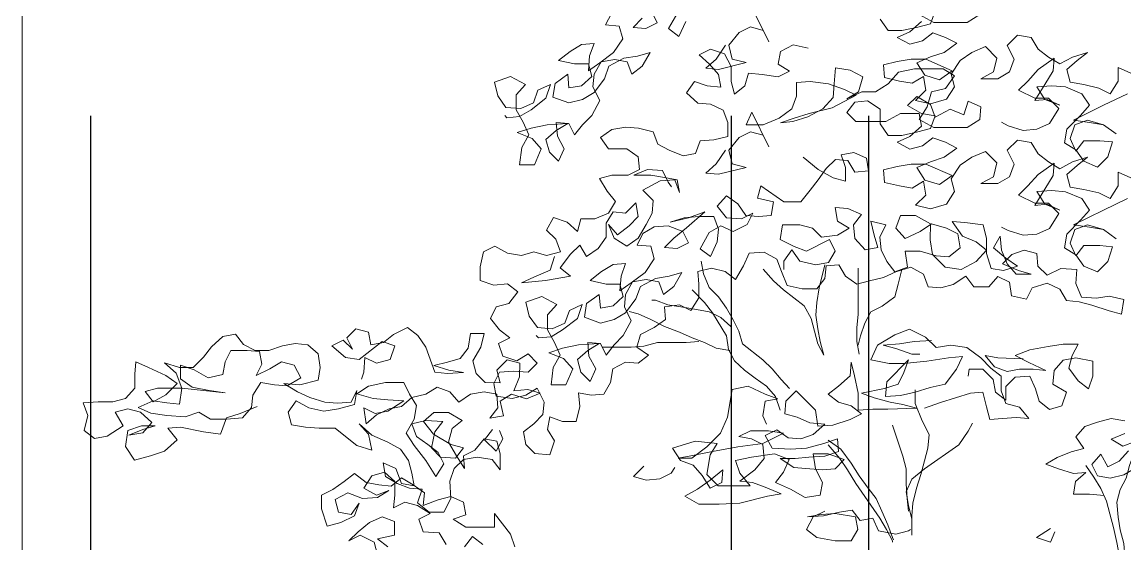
# Model space of a CAD drawing. Header units: metres. Extents: x -58 to 722, y -1100 to 345.
# Drawn here: x 23.255 to 24.459, y 120.796 to 121.366 of the extents above; entities that cross this region are included whole.
import ezdxf

# ---------------------------------------------------------------- set-up
doc = ezdxf.new("R2010")
doc.units = ezdxf.units.M
doc.header["$MEASUREMENT"] = 0
doc.linetypes.add('CENTER2', pattern=[1.125, 0.75, -0.125, 0.125, -0.125])
doc.linetypes.add('CENTERX2', pattern=[4, 2.5, -0.5, 0.5, -0.5])
doc.layers.add('FSR_ARQ_002MURO', color=150, linetype='Continuous', lineweight=30)
doc.layers.add('FSR_ARQ_006ARBOLES', color=74, linetype='Continuous', lineweight=0)
doc.layers.add('FSR_ARQ_016EJES', color=135, linetype='CENTER2')

msp = doc.modelspace()

# ---------------------------------------------------------------- linework, layer by layer
at = {"layer": 'FSR_ARQ_002MURO', "lineweight": 0}
msp.add_lwpolyline([(23.9547, 122.8388), (23.2547, 122.8388), (23.2547, 119.6388)], dxfattribs=at)
at = {"layer": 'FSR_ARQ_006ARBOLES'}
for points in [[(24.023, 121.341), (24.0129, 121.326), (24.0017, 121.316), (24.0154, 121.3147), (24.0455, 121.3222), (24.0304, 121.326), (24.0267, 121.341), (24.038, 121.3548), (24.0505, 121.361), (24.0643, 121.3572), (24.0705, 121.3447), (24.0518, 121.3823)], [(23.8984, 121.3757), (23.8921, 121.3632), (23.9071, 121.3619), (23.9109, 121.3481), (23.9008, 121.3331), (23.8858, 121.3219), (23.8733, 121.3131), (23.8746, 121.3294), (23.8796, 121.3431), (23.8658, 121.3419), (23.8533, 121.3344), (23.8408, 121.3244), (23.8583, 121.3206), (23.8733, 121.3206), (23.877, 121.3069), (23.8658, 121.2969), (23.852, 121.2944), (23.8508, 121.3094), (23.837, 121.2994), (23.8345, 121.2844), (23.852, 121.2781), (23.867, 121.2818), (23.8795, 121.2893), (23.8908, 121.3043), (23.8958, 121.3181), (23.9121, 121.3268), (23.9271, 121.3293), (23.9409, 121.3331), (23.9321, 121.3181), (23.9208, 121.3093), (23.9158, 121.3231), (23.9021, 121.3256), (23.8871, 121.3231), (23.8795, 121.3094), (23.8783, 121.2956), (23.8858, 121.2806), (23.877, 121.2643), (23.867, 121.2543), (23.8582, 121.2431), (23.852, 121.2556), (23.8382, 121.2568), (23.8394, 121.2418), (23.8469, 121.2281), (23.8407, 121.2143), (23.8307, 121.2243), (23.8269, 121.2381), (23.8382, 121.2481), (23.8507, 121.2556), (23.8282, 121.2543), (23.8107, 121.2506), (23.7957, 121.2456), (23.8119, 121.2393), (23.8219, 121.2281), (23.8144, 121.2106), (23.7981, 121.2106), (23.8006, 121.2293), (23.8082, 121.2431), (23.8019, 121.2569), (23.7944, 121.2706), (23.7944, 121.2869), (23.8045, 121.2982), (23.7882, 121.3069), (23.7707, 121.3007), (23.7744, 121.2857), (23.7832, 121.2732), (23.7994, 121.2719), (23.8132, 121.2781), (23.8182, 121.2919), (23.832, 121.2981), (23.827, 121.2831), (23.8107, 121.2706), (23.7982, 121.2631), (23.7844, 121.2619), (23.7819, 121.2644)], [(23.9322, 121.3706), (23.9221, 121.3606), (23.9359, 121.3594), (23.9484, 121.3656), (23.9422, 121.3781)], [(23.971, 121.3768), (23.9609, 121.3593), (23.9722, 121.3506), (23.9797, 121.3668)], [(24.252, 121.3783), (24.247, 121.3646), (24.2332, 121.3608), (24.2157, 121.3571), (24.2007, 121.3571), (24.1919, 121.3696)], [(24.2345, 121.3746), (24.2507, 121.3658), (24.287, 121.3658), (24.3008, 121.3745)], [(24.237, 121.3671), (24.2244, 121.3558), (24.2107, 121.3496), (24.2244, 121.3421), (24.2382, 121.3458), (24.2495, 121.3546), (24.2632, 121.3495), (24.2757, 121.3433), (24.2619, 121.3333), (24.2469, 121.3283), (24.2319, 121.322), (24.2407, 121.3083), (24.2569, 121.3033), (24.2707, 121.3132), (24.2419, 121.3258), (24.2257, 121.3258), (24.2106, 121.3233), (24.1956, 121.3196), (24.1969, 121.3058), (24.2131, 121.302), (24.2269, 121.2995), (24.2394, 121.307), (24.2419, 121.292), (24.2306, 121.2808), (24.2469, 121.277), (24.2644, 121.282), (24.2732, 121.2957), (24.2694, 121.3095), (24.2795, 121.3245), (24.292, 121.3333), (24.307, 121.3395), (24.3195, 121.327), (24.3157, 121.312), (24.302, 121.3045), (24.3207, 121.3044), (24.3333, 121.3119), (24.3383, 121.3257), (24.3308, 121.3407), (24.342, 121.352), (24.3571, 121.3495), (24.3646, 121.3369), (24.3758, 121.3282), (24.3883, 121.3206), (24.4021, 121.3281), (24.4184, 121.3331), (24.4071, 121.3244), (24.3958, 121.3144), (24.3996, 121.3006), (24.4146, 121.2981), (24.4308, 121.2943), (24.4433, 121.2881), (24.4521, 121.3018), (24.4521, 121.3168), (24.4659, 121.3106)], [(24.1132, 121.3378), (24.0969, 121.3416), (24.0831, 121.3341), (24.0806, 121.3203), (24.0931, 121.3128), (24.0806, 121.3066), (24.0631, 121.3091), (24.0481, 121.3104), (24.0443, 121.2966), (24.033, 121.2878), (24.0293, 121.3016), (24.0293, 121.3179), (24.0218, 121.3316), (24.0068, 121.3367), (23.9943, 121.3304), (24.0055, 121.3204), (24.0155, 121.3091), (24.018, 121.2954), (24.003, 121.2966), (23.9892, 121.3016), (23.9805, 121.2891), (23.993, 121.2779), (24.0067, 121.2766), (24.0205, 121.2703), (24.0255, 121.2566), (24.0255, 121.2415), (24.0105, 121.2378), (23.9954, 121.2366), (23.9904, 121.2228), (23.9767, 121.2203), (23.9616, 121.2266), (23.9491, 121.2329), (23.9441, 121.2466), (23.9279, 121.2504), (23.9141, 121.2517), (23.8991, 121.2492), (23.8866, 121.2404), (23.8953, 121.2279), (23.9153, 121.2279), (23.9278, 121.2191), (23.9291, 121.2053), (23.9166, 121.1991), (23.899, 121.1991), (23.8853, 121.1954), (23.894, 121.1816), (23.9028, 121.1703), (23.8953, 121.1578), (23.8802, 121.1516), (23.8652, 121.1516), (23.8615, 121.1378), (23.8502, 121.1479), (23.8352, 121.1529), (23.8277, 121.1391), (23.8377, 121.1291), (23.8427, 121.1153), (23.8276, 121.1116), (23.8139, 121.1154), (23.8001, 121.1116), (23.7851, 121.1141), (23.7713, 121.1217), (23.7588, 121.1154), (23.7551, 121.0991), (23.755, 121.0841), (23.7701, 121.0791), (23.7851, 121.0804), (23.7963, 121.0716), (23.7863, 121.0591), (23.7725, 121.0553), (23.7663, 121.0428), (23.7763, 121.0303), (23.7875, 121.0215), (23.775, 121.0153), (23.78, 121.0015), (23.795, 120.9965), (23.8075, 121.004), (23.8175, 120.994), (23.8075, 120.984), (23.7912, 120.9852), (23.7762, 120.984), (23.77, 120.9715), (23.7724, 120.9577), (23.79, 120.9552), (23.805, 120.959), (23.8175, 120.9665), (23.825, 120.9514), (23.8237, 120.9377), (23.8137, 120.9277), (23.8024, 120.9189), (23.8049, 120.9051), (23.8149, 120.8951), (23.8312, 120.8939), (23.8362, 120.9089), (23.8287, 120.9214), (23.8312, 120.9352), (23.845, 120.9301), (23.86, 120.9301), (23.8638, 120.9464), (23.8625, 120.9614), (23.8763, 120.9589), (23.8901, 120.9601), (23.8976, 120.9726), (23.9001, 120.9876), (23.9139, 120.9951), (23.9276, 120.9939), (23.9389, 121.0026), (23.9264, 121.0114), (23.9302, 121.0252), (23.9452, 121.0327), (23.9577, 121.0414), (23.9565, 121.0552), (23.9727, 121.0577), (23.9853, 121.0514), (23.994, 121.0651), (23.994, 121.0802), (23.9928, 121.0939), (24.0078, 121.0977), (24.0228, 121.0939), (24.0341, 121.0851), (24.0429, 121.1001), (24.0491, 121.1139), (24.0654, 121.1151), (24.0792, 121.1076), (24.0841, 121.0938), (24.0904, 121.0788), (24.1067, 121.0751), (24.1229, 121.075), (24.1317, 121.0863), (24.133, 121.1001), (24.1467, 121.1013), (24.1542, 121.0888), (24.1667, 121.08), (24.1805, 121.0837), (24.1955, 121.0875), (24.2093, 121.0937), (24.2255, 121.0987), (24.2393, 121.0912), (24.2443, 121.0774), (24.2581, 121.0762), (24.2718, 121.0799), (24.2856, 121.0887), (24.2944, 121.0774), (24.3106, 121.0774), (24.3206, 121.0886), (24.3331, 121.0824), (24.3356, 121.0673), (24.3519, 121.0636), (24.3582, 121.0761), (24.3744, 121.0811), (24.3882, 121.0748), (24.3957, 121.0623), (24.4095, 121.061), (24.4232, 121.0572), (24.442, 121.051), (24.4557, 121.0472), (24.4583, 121.0635), (24.442, 121.0672), (24.4282, 121.0647), (24.412, 121.066), (24.4057, 121.081), (24.407, 121.096), (24.3895, 121.0973), (24.3744, 121.0898), (24.3644, 121.0998), (24.3632, 121.1136), (24.3494, 121.1174), (24.3357, 121.1124), (24.3257, 121.1024), (24.3432, 121.0949), (24.3569, 121.0911), (24.3407, 121.0911), (24.3307, 121.1024), (24.3244, 121.1174), (24.3232, 121.1324), (24.3157, 121.1199), (24.3294, 121.1086), (24.3419, 121.0999), (24.3269, 121.0949), (24.3131, 121.0974), (24.3081, 121.1137), (24.3082, 121.1299), (24.3044, 121.1449), (24.2844, 121.1475), (24.2706, 121.1487), (24.2819, 121.1325), (24.2969, 121.1262), (24.3082, 121.1174), (24.2969, 121.1049), (24.2806, 121.0962), (24.2631, 121.0987), (24.2493, 121.1125), (24.2468, 121.1287), (24.2469, 121.1462), (24.2306, 121.155), (24.2143, 121.155), (24.2093, 121.1413), (24.2193, 121.13), (24.2356, 121.1375), (24.2481, 121.1462), (24.2644, 121.1412), (24.2769, 121.135), (24.2794, 121.1199), (24.2669, 121.1099), (24.2531, 121.1112), (24.2356, 121.1162), (24.2193, 121.1162), (24.2218, 121.0987), (24.208, 121.0937), (24.1993, 121.105), (24.193, 121.1175), (24.1918, 121.1313), (24.1981, 121.145), (24.1818, 121.1488), (24.1855, 121.1338), (24.1893, 121.12), (24.1755, 121.1175), (24.1643, 121.1301), (24.163, 121.1451), (24.1718, 121.1563), (24.1568, 121.1626), (24.143, 121.1639), (24.1455, 121.1488), (24.158, 121.1413), (24.1455, 121.1338), (24.128, 121.1313), (24.118, 121.1414), (24.1042, 121.1451), (24.0854, 121.1451), (24.0829, 121.1289), (24.0979, 121.1214), (24.1117, 121.1163), (24.1367, 121.1288), (24.143, 121.1163), (24.1355, 121.1038), (24.1217, 121.1013), (24.1042, 121.1051), (24.0954, 121.1176), (24.0867, 121.1051), (24.0867, 121.0963)], [(24.4621, 121.288), (24.4358, 121.2756), (24.4033, 121.2593), (24.4208, 121.2568), (24.4358, 121.2543), (24.4496, 121.2443), (24.4358, 121.2543), (24.4183, 121.2593), (24.4045, 121.2543), (24.3995, 121.2393), (24.4057, 121.2255), (24.4145, 121.2368), (24.432, 121.2368), (24.4458, 121.2355), (24.4408, 121.2192), (24.4295, 121.208), (24.4145, 121.2143), (24.4058, 121.2268), (24.3932, 121.2343), (24.3958, 121.2493), (24.4108, 121.2643), (24.4208, 121.2756), (24.4121, 121.2881), (24.3946, 121.2956), (24.3795, 121.2969), (24.3633, 121.2956), (24.372, 121.2819), (24.3883, 121.2756), (24.3745, 121.2819), (24.3608, 121.2806), (24.372, 121.2981), (24.3808, 121.3131), (24.3821, 121.3269), (24.3645, 121.3144), (24.3533, 121.3019), (24.3432, 121.2919), (24.3608, 121.2831), (24.3758, 121.2831), (24.387, 121.2718), (24.377, 121.2556), (24.3632, 121.2493), (24.3482, 121.2481), (24.3319, 121.2531), (24.3244, 121.2569)], [(24.023, 121.2265), (24.0129, 121.2115), (24.0017, 121.2015), (24.0154, 121.2003), (24.0455, 121.2077), (24.0304, 121.2115), (24.0267, 121.2265), (24.038, 121.2403), (24.0505, 121.2465), (24.0643, 121.2428), (24.0705, 121.2302), (24.0518, 121.2678), (24.0455, 121.254), (24.0643, 121.254), (24.0818, 121.2615), (24.0956, 121.2715), (24.1006, 121.2853), (24.1006, 121.3003), (24.1156, 121.3015), (24.1356, 121.299), (24.1532, 121.2927), (24.1657, 121.2865), (24.1394, 121.2727), (24.1143, 121.2665), (24.0981, 121.2615), (24.083, 121.2565), (24.0968, 121.2578), (24.1131, 121.2627), (24.1294, 121.2715), (24.1406, 121.284), (24.1419, 121.299), (24.1432, 121.3165), (24.1594, 121.314), (24.1732, 121.3065), (24.1682, 121.2902), (24.1556, 121.2827), (24.1719, 121.2902), (24.1869, 121.2902), (24.2007, 121.2989), (24.212, 121.3115), (24.2295, 121.3152), (24.2608, 121.3152), (24.2733, 121.3076), (24.2633, 121.2939), (24.2482, 121.2901), (24.2432, 121.2739), (24.2345, 121.2601), (24.2507, 121.2514), (24.287, 121.2513), (24.3008, 121.2601), (24.302, 121.2738), (24.2883, 121.2801), (24.2833, 121.2651), (24.2683, 121.2714), (24.252, 121.2626), (24.247, 121.2764), (24.232, 121.2852), (24.222, 121.2752), (24.237, 121.2664), (24.252, 121.2639), (24.247, 121.2501), (24.2332, 121.2464), (24.2157, 121.2426), (24.2007, 121.2426), (24.1919, 121.2552), (24.1919, 121.2714), (24.1782, 121.2802), (24.1644, 121.279), (24.1556, 121.2677), (24.1656, 121.2577), (24.1982, 121.2577), (24.2144, 121.2664), (24.2345, 121.2664), (24.237, 121.2526), (24.2244, 121.2414), (24.2107, 121.2351), (24.2244, 121.2276), (24.2382, 121.2313), (24.2495, 121.2401), (24.2632, 121.2351), (24.2757, 121.2288), (24.2619, 121.2188), (24.2469, 121.2138), (24.2319, 121.2076), (24.2407, 121.1938), (24.2569, 121.1888), (24.2707, 121.1988), (24.2419, 121.2113), (24.2257, 121.2113), (24.2106, 121.2088), (24.1956, 121.2051), (24.1969, 121.1913), (24.2131, 121.1876), (24.2269, 121.1851), (24.2394, 121.1926), (24.2419, 121.1775), (24.2306, 121.1663), (24.2469, 121.1625), (24.2644, 121.1675), (24.2732, 121.1813), (24.2694, 121.195), (24.2795, 121.21), (24.292, 121.2188), (24.307, 121.225), (24.3195, 121.2125), (24.3157, 121.1975), (24.302, 121.19), (24.3207, 121.19), (24.3333, 121.1975), (24.3383, 121.2112), (24.3308, 121.2263), (24.342, 121.2375), (24.3571, 121.235), (24.3646, 121.2225), (24.3758, 121.2137), (24.3883, 121.2062), (24.4021, 121.2137), (24.4184, 121.2187), (24.4071, 121.2099), (24.3958, 121.1999), (24.3996, 121.1861), (24.4146, 121.1836), (24.4308, 121.1799), (24.4433, 121.1736), (24.4521, 121.1874), (24.4521, 121.2024), (24.4659, 121.1961)], [(24.108, 121.2189), (24.1243, 121.2052), (24.1405, 121.1964), (24.1543, 121.1926), (24.1543, 121.2076), (24.1493, 121.2214), (24.1631, 121.2239), (24.1769, 121.2176), (24.1793, 121.2039), (24.1643, 121.2026), (24.1568, 121.2152), (24.1431, 121.2164), (24.1331, 121.2064), (24.1243, 121.1939), (24.1155, 121.1827), (24.1055, 121.1702), (24.0867, 121.1702), (24.0617, 121.1877), (24.0579, 121.1739), (24.0755, 121.1702), (24.0729, 121.1552), (24.0592, 121.1539), (24.0454, 121.1552), (24.0367, 121.1677), (24.0242, 121.1765), (24.0141, 121.1652), (24.0241, 121.1527), (24.0404, 121.1514), (24.0529, 121.1577), (24.0467, 121.1452), (24.0316, 121.1377), (24.0179, 121.144), (24.0054, 121.1365), (23.9953, 121.1189), (24.0066, 121.1102), (24.0141, 121.1264), (24.0154, 121.1402), (24.0104, 121.154), (23.9941, 121.154), (23.9778, 121.1527), (23.9628, 121.1478), (23.9828, 121.1527), (24.0004, 121.159), (23.9803, 121.1415), (23.9666, 121.1302), (23.9565, 121.1202), (23.9703, 121.119), (23.9828, 121.1252), (23.9766, 121.1377), (23.9603, 121.144), (23.9453, 121.1428), (23.9328, 121.1353), (23.9265, 121.1228), (23.9415, 121.1215), (23.9453, 121.1077), (23.9352, 121.0927), (23.9202, 121.0815), (23.9077, 121.0727), (23.909, 121.089), (23.914, 121.1028), (23.9002, 121.1015), (23.8877, 121.094), (23.8752, 121.084), (23.8927, 121.0803), (23.9077, 121.0802), (23.9114, 121.0665), (23.9002, 121.0565), (23.8864, 121.054), (23.8852, 121.069), (23.8714, 121.059), (23.8689, 121.044), (23.8864, 121.0377), (23.9014, 121.0415), (23.9139, 121.0489), (23.9252, 121.064), (23.9302, 121.0777), (23.9465, 121.0865), (23.9615, 121.0889), (23.9753, 121.0927), (23.9665, 121.0777), (23.9552, 121.0689), (23.9502, 121.0827), (23.9365, 121.0852), (23.9215, 121.0827), (23.9139, 121.069), (23.9127, 121.0552), (23.9202, 121.0402), (23.9114, 121.0239), (23.9014, 121.0139), (23.8926, 121.0027), (23.8864, 121.0152), (23.8726, 121.0165), (23.8738, 121.0014), (23.8813, 120.9877), (23.8751, 120.9739), (23.8651, 120.9839), (23.8613, 120.9977), (23.8726, 121.0077), (23.8851, 121.0152), (23.8626, 121.014), (23.8451, 121.0102), (23.8301, 121.0052), (23.8463, 120.999), (23.8563, 120.9877), (23.8488, 120.9702), (23.8325, 120.9702), (23.835, 120.989), (23.8426, 121.0027), (23.8363, 121.0165), (23.8288, 121.0303), (23.8288, 121.0465), (23.8389, 121.0578), (23.8226, 121.0666), (23.8051, 121.0603), (23.8088, 121.0453), (23.8176, 121.0328), (23.8338, 121.0315), (23.8476, 121.0377), (23.8526, 121.0515), (23.8664, 121.0578), (23.8614, 121.0427), (23.8451, 121.0302), (23.8326, 121.0227), (23.8188, 121.0215), (23.8163, 121.024)], [(24.4621, 121.1736), (24.4358, 121.1611), (24.4033, 121.1449), (24.4208, 121.1423), (24.4358, 121.1398), (24.4496, 121.1298), (24.4358, 121.1398), (24.4183, 121.1448), (24.4045, 121.1398), (24.3995, 121.1248), (24.4057, 121.1111), (24.4145, 121.1223), (24.432, 121.1223), (24.4458, 121.121), (24.4408, 121.1048), (24.4295, 121.0935), (24.4145, 121.0998), (24.4058, 121.1123), (24.3932, 121.1198), (24.3958, 121.1348), (24.4108, 121.1499), (24.4208, 121.1611), (24.4121, 121.1736), (24.3946, 121.1811), (24.3795, 121.1824), (24.3633, 121.1812), (24.372, 121.1674), (24.3883, 121.1611), (24.3745, 121.1674), (24.3608, 121.1662), (24.372, 121.1837), (24.3808, 121.1987), (24.3821, 121.2124), (24.3645, 121.1999), (24.3533, 121.1874), (24.3432, 121.1774), (24.3608, 121.1687), (24.3758, 121.1687), (24.387, 121.1574), (24.377, 121.1411), (24.3632, 121.1349), (24.3482, 121.1336), (24.3319, 121.1387), (24.3244, 121.1424)], [(23.8364, 121.1103), (23.8314, 121.0953), (23.8139, 121.0878), (23.8001, 121.0816), (23.8264, 121.0841), (23.8539, 121.089), (23.8426, 121.0978), (23.8539, 121.1128), (23.8639, 121.1228), (23.8714, 121.1103), (23.884, 121.1191), (23.8927, 121.1316), (23.8927, 121.1466), (23.9003, 121.1591), (23.914, 121.1578), (23.9253, 121.1691), (23.9278, 121.154), (23.9178, 121.144), (23.9052, 121.134), (23.8952, 121.1453), (23.9015, 121.1303), (23.9152, 121.1215), (23.9278, 121.1303), (23.9365, 121.1453), (23.9428, 121.1578), (23.9441, 121.1716), (23.9328, 121.1828), (23.9516, 121.1928), (23.9679, 121.1941), (23.9729, 121.1803), (23.9704, 121.194), (23.9566, 121.1966), (23.9416, 121.1991), (23.9228, 121.1991), (23.9378, 121.2053), (23.9541, 121.2041), (23.9604, 121.1916), (23.9641, 121.1865)], [(23.5117, 120.9465), (23.4929, 120.939), (23.4779, 120.934), (23.4716, 120.9165), (23.4528, 120.919), (23.4278, 120.9241), (23.414, 120.9228), (23.424, 120.9103), (23.4103, 120.8978), (23.3952, 120.8928), (23.3777, 120.8878), (23.3677, 120.9028), (23.3702, 120.9204), (23.3853, 120.9254), (23.4003, 120.9253), (23.3865, 120.9216), (23.3715, 120.9154), (23.3865, 120.9178), (23.3965, 120.9291), (23.384, 120.9404), (23.3703, 120.9441), (23.3565, 120.9404), (23.3652, 120.9254), (23.3477, 120.9141), (23.334, 120.9116), (23.3227, 120.9204), (23.3265, 120.9367), (23.3215, 120.9504), (23.3377, 120.9517), (23.354, 120.9517), (23.3678, 120.9554), (23.3778, 120.9667), (23.3778, 120.9817), (23.3791, 120.9954), (23.3928, 120.9892), (23.4116, 120.9804), (23.4241, 120.9716), (23.4116, 120.9591), (23.3978, 120.9516), (23.3891, 120.9629), (23.4028, 120.9666), (23.4291, 120.9666), (23.4766, 120.9616), (23.4591, 120.9641), (23.4404, 120.9678), (23.4279, 120.9766), (23.4279, 120.9916), (23.4429, 120.9866), (23.4579, 120.9778), (23.4742, 120.9816), (23.4767, 120.9953), (23.4829, 121.0078), (23.5005, 121.0078), (23.5142, 121.0066), (23.5167, 120.9928), (23.5104, 120.9803), (23.5255, 120.9878), (23.538, 120.9953), (23.5518, 120.9915), (23.5592, 120.9777), (23.5442, 120.969), (23.5305, 120.9703), (23.5154, 120.9728), (23.5067, 120.959), (23.5054, 120.9453), (23.4954, 120.934), (23.4779, 120.9328), (23.4604, 120.9328), (23.4478, 120.9403), (23.4328, 120.9353), (23.4128, 120.9366), (23.3953, 120.9391), (23.3815, 120.9454), (23.3978, 120.9529), (23.4128, 120.9504), (23.4266, 120.9491), (23.4291, 120.9666), (23.4229, 120.9829), (23.4104, 120.9942), (23.4266, 120.9891), (23.4416, 120.9891), (23.4529, 121.0004), (23.4617, 121.0116), (23.4742, 121.0229), (23.488, 121.0254), (23.4967, 121.0141), (23.5092, 121.0078), (23.5242, 121.0078), (23.5393, 121.0128), (23.553, 121.0153), (23.5668, 121.014), (23.578, 121.004), (23.5805, 120.989), (23.578, 120.9752), (23.558, 120.9702), (23.5405, 120.9715), (23.5555, 120.9627), (23.5692, 120.9565), (23.5855, 120.9514), (23.5993, 120.9502), (23.6143, 120.9514), (23.6205, 120.9639), (23.618, 120.9489), (23.6005, 120.9439), (23.5842, 120.9414), (23.568, 120.9452), (23.5542, 120.9527), (23.5454, 120.9402), (23.5492, 120.9265), (23.5642, 120.9239), (23.5792, 120.9227), (23.5967, 120.9227), (23.608, 120.9139), (23.6205, 120.9039), (23.6368, 120.8988), (23.633, 120.9164), (23.623, 120.9276), (23.6368, 120.9151), (23.6543, 120.9076), (23.668, 120.9001), (23.6768, 120.8875), (23.6805, 120.8738), (23.683, 120.86), (23.6693, 120.8625), (23.663, 120.8788), (23.6493, 120.8851), (23.6517, 120.8701), (23.6643, 120.8625), (23.678, 120.8575), (23.6918, 120.8562), (23.6868, 120.8412), (23.6993, 120.8312), (23.7155, 120.8312), (23.723, 120.8462), (23.7218, 120.865), (23.7268, 120.8787), (23.7369, 120.8887), (23.7519, 120.8912), (23.7681, 120.8887), (23.7769, 120.8774), (23.7769, 120.895), (23.7732, 120.9087), (23.7594, 120.9112), (23.7494, 120.8987), (23.7369, 120.8925), (23.7381, 120.8787), (23.7293, 120.8925), (23.7206, 120.9075), (23.7244, 120.9225), (23.7356, 120.9313), (23.7206, 120.9401), (23.7044, 120.9401), (23.6931, 120.9301), (23.7043, 120.9163), (23.7231, 120.905), (23.7369, 120.9013), (23.7281, 120.89), (23.7118, 120.8913), (23.7018, 120.9013), (23.7056, 120.9188), (23.7144, 120.9301), (23.6956, 120.9313), (23.6806, 120.9276), (23.6856, 120.9138), (23.6981, 120.905), (23.7093, 120.8963), (23.7156, 120.8838), (23.7068, 120.87), (23.6956, 120.8875), (23.6831, 120.9038), (23.6743, 120.9176), (23.6831, 120.9326), (23.6856, 120.9476), (23.6781, 120.9601), (23.6719, 120.9726), (23.6518, 120.9727), (23.6331, 120.9689), (23.6205, 120.9602), (23.6381, 120.9552), (23.6543, 120.9539), (23.6718, 120.9526), (23.6543, 120.9414), (23.6405, 120.9389), (23.628, 120.9452), (23.6305, 120.9276), (23.6418, 120.9376), (23.6556, 120.9439), (23.6693, 120.9464), (23.6806, 120.9564), (23.6956, 120.9601), (23.7081, 120.9676), (23.7219, 120.9626), (23.7319, 120.9513), (23.7444, 120.9601), (23.7594, 120.9625), (23.7732, 120.96), (23.7744, 120.945), (23.7657, 120.9338), (23.7807, 120.9363), (23.777, 120.9525), (23.7895, 120.96), (23.8057, 120.955), (23.8208, 120.9612), (23.807, 120.965), (23.792, 120.9638), (23.7982, 120.9788), (23.7983, 120.9938), (23.7845, 120.9976), (23.7732, 120.9863), (23.777, 120.9725), (23.7607, 120.9726), (23.7507, 120.9826), (23.747, 120.9963), (23.7557, 121.0114), (23.7595, 121.0264), (23.7445, 121.0264), (23.742, 121.0101), (23.7332, 120.9989), (23.7194, 120.9951), (23.7044, 120.9914), (23.7207, 120.9864), (23.7369, 120.9838), (23.7194, 120.9826), (23.7057, 120.9839), (23.6957, 121.0114), (23.6869, 121.0239), (23.6757, 121.0327), (23.6606, 121.0252), (23.6494, 121.0165), (23.6356, 121.014), (23.6331, 121.0277), (23.6194, 121.0315), (23.6093, 121.0215), (23.6156, 121.009), (23.6056, 121.019), (23.5931, 121.0128), (23.6081, 121.0002), (23.6231, 120.9977), (23.6481, 121.0177), (23.6619, 121.0127), (23.6569, 120.9977), (23.6418, 120.9939), (23.6293, 121.0002), (23.6281, 120.9839), (23.6256, 120.9764)], [(24.2404, 120.9448), (24.2579, 120.951), (24.2905, 120.961), (24.3043, 120.9623), (24.308, 120.946), (24.3117, 120.9322), (24.3255, 120.9335), (24.3405, 120.9347), (24.3543, 120.9334), (24.3443, 120.9459), (24.3293, 120.9497), (24.3243, 120.9635), (24.3243, 120.9798), (24.313, 120.9885), (24.3018, 120.9998), (24.2868, 121.0111), (24.2693, 121.0136), (24.253, 121.0111), (24.2417, 121.0224), (24.2242, 121.0311), (24.208, 121.0249), (24.1892, 121.0137), (24.1817, 120.9974), (24.2017, 120.9936), (24.2179, 120.9936), (24.243, 120.9961), (24.2668, 120.9998), (24.2818, 121.0011), (24.2755, 120.9873), (24.263, 120.971), (24.2467, 120.9673), (24.2304, 120.9623), (24.2142, 120.9586), (24.1979, 120.9573), (24.1992, 120.9736), (24.223, 120.9974), (24.2179, 120.9836), (24.2117, 120.9711), (24.1966, 120.9661), (24.1716, 120.9611), (24.1854, 120.9561), (24.2029, 120.9511), (24.2167, 120.9486), (24.2317, 120.9448), (24.2004, 120.9436), (24.1841, 120.9436), (24.1678, 120.9424), (24.1679, 120.9611), (24.1641, 120.9799), (24.1604, 120.9949), (24.1591, 120.9799), (24.1466, 120.9687), (24.1353, 120.9599), (24.1466, 120.9511), (24.1603, 120.9474), (24.1716, 120.9386), (24.1591, 120.9324), (24.1403, 120.9261), (24.124, 120.9249), (24.1215, 120.9424), (24.1003, 120.9637), (24.089, 120.9524), (24.0878, 120.9387), (24.1015, 120.9349), (24.1153, 120.9286), (24.1315, 120.9274), (24.119, 120.9161), (24.1053, 120.9111), (24.0915, 120.9124), (24.079, 120.9212), (24.0665, 120.9149), (24.074, 120.9011), (24.094, 120.8999), (24.1115, 120.9011), (24.1303, 120.9061), (24.1453, 120.9111), (24.1465, 120.8973), (24.1315, 120.8923), (24.114, 120.8911), (24.099, 120.8899), (24.0827, 120.8899), (24.0977, 120.8799), (24.1152, 120.8786), (24.129, 120.8773), (24.1428, 120.8786), (24.1528, 120.8886), (24.1353, 120.8948), (24.119, 120.8949), (24.1215, 120.8786), (24.129, 120.8636), (24.1265, 120.8498), (24.1102, 120.8473), (24.0939, 120.8561), (24.0777, 120.8636), (24.0864, 120.8749), (24.0927, 120.8886), (24.0765, 120.8949), (24.0514, 120.8912), (24.0339, 120.8874), (24.0389, 120.8737), (24.0501, 120.8599), (24.0151, 120.8599), (24.0026, 120.8724), (24.0064, 120.8937), (24.0139, 120.9062), (23.9901, 120.9087), (23.9651, 120.9012), (23.9738, 120.8875), (23.9876, 120.8825), (23.9976, 120.8712), (24.0063, 120.8574), (24.0189, 120.8637), (24.0201, 120.8774), (24.0064, 120.8662), (23.9926, 120.8562), (23.9788, 120.8487), (23.9938, 120.8399), (24.0163, 120.8399), (24.0389, 120.8411), (24.0689, 120.8486), (24.0839, 120.8511), (24.0664, 120.8586), (24.0527, 120.8636), (24.0389, 120.8649), (24.0552, 120.8774), (24.0652, 120.8899), (24.064, 120.9049), (24.0514, 120.9112), (24.0377, 120.9137), (24.0502, 120.9199), (24.0702, 120.9199), (24.0865, 120.9174), (24.064, 120.9062), (24.0364, 120.9024), (24.0089, 120.8975), (23.9851, 120.8925), (23.9713, 120.89), (23.9864, 120.89), (24.0026, 120.9025), (24.0177, 120.9175), (24.0252, 120.935), (24.0302, 120.965), (24.0477, 120.9687), (24.0665, 120.96), (24.0803, 120.9549), (24.0665, 120.9525), (24.064, 120.9362), (24.0677, 120.9274)], [(24.248, 121.0186), (24.2292, 121.0174), (24.213, 121.0149), (24.1954, 121.0137), (24.2092, 121.0099), (24.2267, 121.0036), (24.2355, 121.0036)], [(23.994, 121.0176), (23.9802, 121.0164), (23.9489, 121.0164), (23.9339, 121.0126), (23.9202, 121.0114), (23.8889, 121.0114)], [(24.3481, 120.9985), (24.3206, 120.9998), (24.3068, 121.0023), (24.3168, 120.9898), (24.3306, 120.9848), (24.3443, 120.9872), (24.3593, 120.9872), (24.3731, 120.986), (24.3543, 120.9947), (24.3393, 121.0023), (24.3556, 121.0085), (24.3756, 121.0122), (24.3919, 121.0147), (24.4082, 121.0147), (24.4019, 121.0022), (24.3981, 120.9884), (24.4081, 120.9747), (24.4194, 120.9659), (24.4244, 120.9797), (24.4244, 120.9959), (24.4056, 120.9997), (24.3919, 120.9972), (24.3819, 120.986), (24.3806, 120.9709), (24.3956, 120.9622), (24.3906, 120.9472), (24.3768, 120.9434), (24.3656, 120.9522), (24.3618, 120.966), (24.3556, 120.9797), (24.3393, 120.9785), (24.3293, 120.9685), (24.3293, 120.9535), (24.318, 120.9622), (24.3155, 120.976), (24.3043, 120.9873), (24.2893, 120.9873), (24.288, 120.9798)], [(23.7687, 120.9214), (23.7599, 120.9102), (23.7724, 120.8977), (23.7799, 120.9114), (23.7762, 120.9202)], [(24.2265, 120.8234), (24.2228, 120.8384), (24.2203, 120.8535), (24.2266, 120.8672), (24.2404, 120.8785), (24.2779, 120.9047), (24.288, 120.9197), (24.293, 120.9285)], [(24.4368, 120.8495), (24.4205, 120.8508), (24.403, 120.8508), (24.4055, 120.8646), (24.4168, 120.8746), (24.403, 120.8733), (24.3868, 120.8783), (24.373, 120.8834), (24.3855, 120.8909), (24.4005, 120.8971), (24.4143, 120.9008), (24.4056, 120.9134), (24.4156, 120.9246), (24.4294, 120.9296), (24.4444, 120.9333), (24.4594, 120.9308)], [(24.4706, 120.9083), (24.4569, 120.9033), (24.4444, 120.9108), (24.4594, 120.9171)], [(24.4631, 120.8983), (24.4531, 120.887), (24.4406, 120.8808), (24.4331, 120.8946), (24.4231, 120.8833), (24.4293, 120.8708), (24.4431, 120.8683), (24.4581, 120.872), (24.4731, 120.8808)], [(23.718, 120.7959), (23.7105, 120.8084), (23.693, 120.8097), (23.688, 120.8234), (23.7005, 120.8297), (23.6868, 120.8384), (23.673, 120.8422), (23.6605, 120.836), (23.6618, 120.8497), (23.6618, 120.8647), (23.6505, 120.8748), (23.6368, 120.871), (23.628, 120.8573), (23.6417, 120.8497), (23.6555, 120.8547), (23.643, 120.8472), (23.6267, 120.846), (23.6105, 120.8523), (23.5967, 120.8448), (23.6004, 120.831), (23.6142, 120.8285), (23.623, 120.841), (23.6179, 120.8272), (23.6029, 120.8198), (23.5879, 120.816), (23.5817, 120.8348), (23.5817, 120.8498), (23.5942, 120.856), (23.6067, 120.8648), (23.618, 120.8735), (23.6305, 120.8635), (23.6443, 120.861), (23.658, 120.8597), (23.6693, 120.8685), (23.6818, 120.861), (23.6943, 120.8522), (23.693, 120.8384), (23.7093, 120.8447), (23.7231, 120.8484), (23.7368, 120.8422), (23.7393, 120.8284), (23.7256, 120.8234), (23.7393, 120.8146), (23.7706, 120.8146), (23.7706, 120.8296), (23.7881, 120.8071), (23.7931, 120.7933)], [(23.9338, 120.8813), (23.9225, 120.87), (23.9363, 120.8662), (23.9513, 120.8675), (23.9638, 120.8737), (23.9676, 120.88)], [(23.6429, 120.7847), (23.6392, 120.7984), (23.6242, 120.806), (23.6117, 120.7997), (23.6217, 120.8097), (23.6342, 120.8197), (23.648, 120.826), (23.6617, 120.821), (23.6617, 120.8059), (23.6429, 120.8022), (23.6542, 120.7934)], [(24.1315, 120.8323), (24.1189, 120.826), (24.1114, 120.8123), (24.1227, 120.8035), (24.1427, 120.7997), (24.1602, 120.7997), (24.1677, 120.8122), (24.1652, 120.826), (24.1427, 120.8298), (24.1277, 120.8285), (24.1127, 120.826), (24.1302, 120.8273), (24.1477, 120.831), (24.1615, 120.8335), (24.1702, 120.8222), (24.184, 120.8247), (24.1902, 120.8109), (24.209, 120.8072), (24.2228, 120.8109), (24.2253, 120.8122)], [(24.3779, 120.8133), (24.3629, 120.8033), (24.3779, 120.7983), (24.3829, 120.8095)], [(23.7581, 120.7958), (23.7468, 120.8046), (23.738, 120.7934)]]:
    msp.add_lwpolyline(points, dxfattribs=at)
at = {"layer": 'FSR_ARQ_006ARBOLES', "color": 35}
for points in [[(23.9966, 121.1052), (23.9991, 121.0914), (24.0053, 121.0764), (24.0153, 121.0664), (24.024, 121.0539), (24.0315, 121.0413), (24.0378, 121.0288), (24.0415, 121.015), (24.064, 120.9975), (24.074, 120.9875), (24.084, 120.9762), (24.0928, 120.9662)], [(24.0641, 121.0964), (24.0754, 121.0838), (24.0866, 121.0738), (24.1091, 121.0563), (24.1166, 121.0425), (24.1241, 121.015), (24.1304, 121.0025), (24.1266, 121.0175), (24.1241, 121.0312), (24.1216, 121.0463), (24.1229, 121.06), (24.1254, 121.0763), (24.1317, 121.1013)], [(24.168, 121.0975), (24.1679, 121.0475), (24.1667, 121.0325), (24.1667, 121.0174), (24.1692, 121.0037)], [(24.2155, 121.0962), (24.2118, 121.08), (24.208, 121.0662), (24.1942, 121.0562), (24.1817, 121.05), (24.1754, 121.0374), (24.1704, 121.0237), (24.1679, 121.0137)], [(24.0828, 120.9424), (24.0778, 120.9575), (24.0678, 120.9687), (24.0553, 120.9775), (24.044, 120.9863), (24.0328, 120.9963), (24.0265, 121.0088), (24.024, 121.0238), (24.009, 121.0489), (24.0003, 121.0601), (23.9865, 121.0739)], [(24.029, 121.0338), (24.0178, 121.0438), (24.0053, 121.0501), (23.9915, 121.0526), (23.9765, 121.0551), (23.9602, 121.0577), (23.9465, 121.0627), (23.9427, 121.0627)], [(24.0278, 121.0076), (24.0127, 121.0101), (24.0002, 121.0163), (23.9865, 121.0214), (23.9727, 121.0276), (23.9565, 121.0339), (23.9414, 121.0414), (23.9277, 121.0477), (23.9177, 121.0502)], [(24.2304, 120.9648), (24.2304, 120.9498), (24.2379, 120.931), (24.2454, 120.916), (24.2441, 120.901), (24.2404, 120.8872), (24.2366, 120.8722), (24.2316, 120.8572), (24.2278, 120.8409), (24.2266, 120.8272), (24.2265, 120.8059)], [(24.2054, 120.9261), (24.2166, 120.8923), (24.2203, 120.8785), (24.2203, 120.8622), (24.2216, 120.846), (24.2228, 120.8322)], [(24.1353, 120.9099), (24.149, 120.8998), (24.1603, 120.8848), (24.169, 120.871), (24.179, 120.8573), (24.1878, 120.846), (24.194, 120.8322), (24.2003, 120.8172), (24.2053, 120.8034), (24.2065, 120.8009)], [(24.1353, 120.9048), (24.1478, 120.8898), (24.1565, 120.8773), (24.1653, 120.8623), (24.1915, 120.8247), (24.199, 120.8122), (24.2053, 120.7997), (24.2053, 120.7984)], [(24.4694, 120.8958), (24.4644, 120.882), (24.4606, 120.8683), (24.4543, 120.8558), (24.4506, 120.842), (24.4518, 120.8257), (24.4543, 120.812), (24.458, 120.7969), (24.4593, 120.7832), (24.4605, 120.7682), (24.4605, 120.7619)], [(24.4168, 120.8821), (24.4255, 120.8695), (24.433, 120.857), (24.4393, 120.8433), (24.443, 120.8295), (24.4468, 120.8145), (24.4505, 120.7982), (24.453, 120.7844)]]:
    msp.add_lwpolyline(points, dxfattribs=at)
at = {"layer": 'FSR_ARQ_016EJES', "linetype": 'CENTERX2', "ltscale": 0.25}
for p, q in [((24.1797, 119.6388), (24.1797, 130.0249)), ((23.3297, 119.6388), (23.3297, 128.6409)), ((24.0297, 119.6388), (24.0297, 128.6409))]:
    msp.add_line(p, q, dxfattribs=at)

doc.saveas('drawing.dxf')
